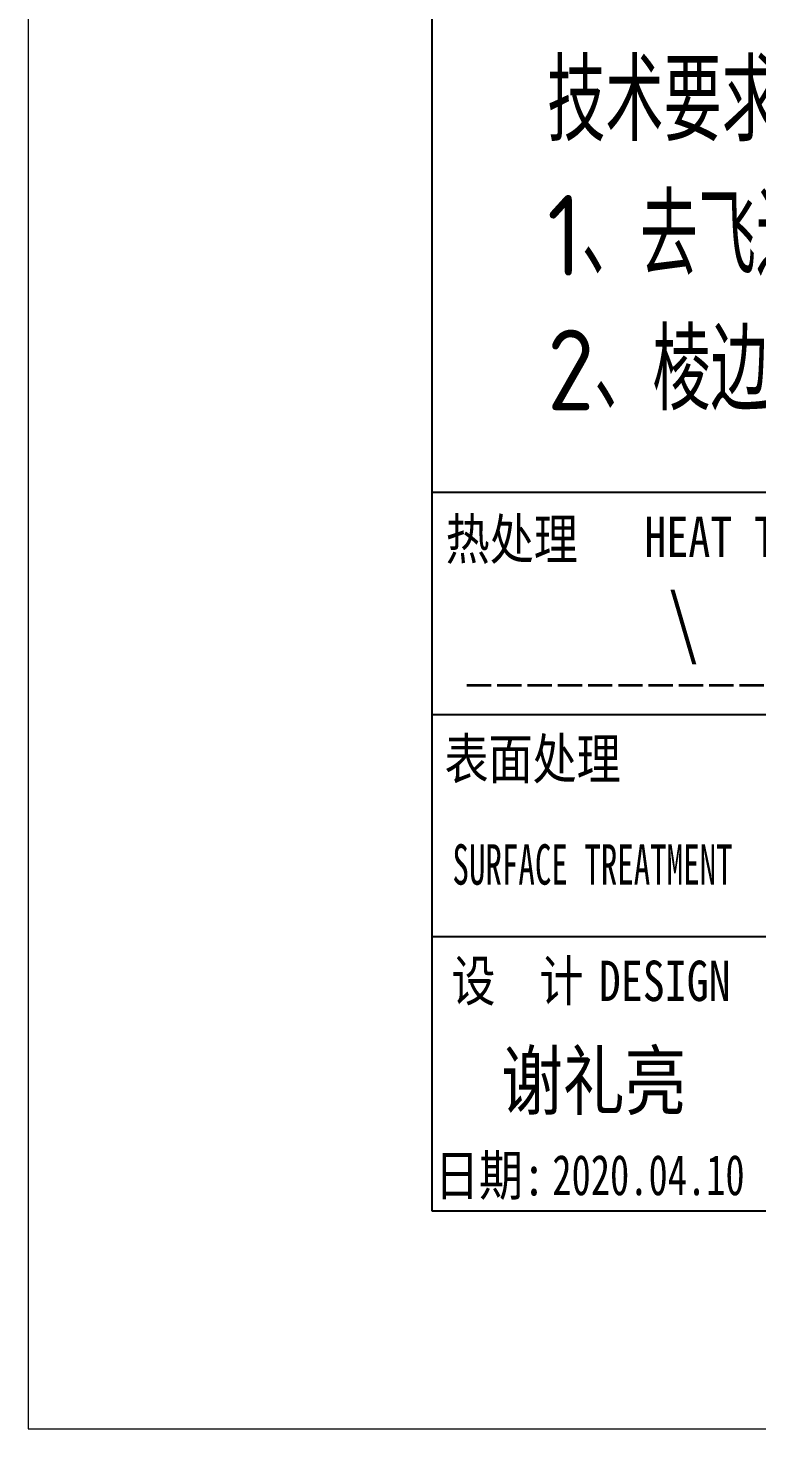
# Model space of a CAD drawing. Header units: millimetres. Extents: x -50143 to 104182, y -50696 to 54072.
# Drawn here: x -49790.8 to -49745.7, y 40741.1 to 40827.9 of the extents above; entities that cross this region are included whole.
import ezdxf
from ezdxf.enums import TextEntityAlignment as Align

# ---------------------------------------------------------------- set-up
doc = ezdxf.new("R2010")
doc.units = ezdxf.units.MM
doc.header["$LTSCALE"] = 0.5
doc.linetypes.add('AM_ISO02W050x2', pattern=[3.75, 3, -0.75])
doc.layers.add('图\\M+19E79\\M+195B6\\M+18E9A', color=7, linetype='Continuous')
for name, color, linetype, lineweight in [('图框', 7, 'Continuous', 18), ('标注线', 3, 'Continuous', 18), ('热处理', 7, 'Continuous', 20), ('粗虚线', 6, 'AM_ISO02W050x2', 35)]:
    doc.layers.add(name, color=color, linetype=linetype, lineweight=lineweight)
doc.layers.add('打印-禁用', color=7, linetype='Continuous', lineweight=15, plot=False)
doc.styles.add('国标', font='simfang.ttf', dxfattribs={"width": 0.8})
doc.styles.add('机械长仿宋', font='gbenor.shx', dxfattribs={"height": 1, "bigfont": 'gbcbig.shx'})

# ---------------------------------------------------------------- blocks, each defined once
blk = doc.blocks.new('GZDEH零件A4图框V01版')
at = {"layer": '图\\M+19E79\\M+195B6\\M+18E9A', "linetype": 'Continuous'}
for p, q in [((25, 292), (25, 13.5)), ((25, 13.5), (205, 13.5))]:
    blk.add_line(p, q, dxfattribs=at)
at = {"layer": '图\\M+19E79\\M+195B6\\M+18E9A', "color": 9}
for p, q in [((205, 58), (25, 58)), ((25, 44.25), (205, 44.25)), ((25, 30.5), (205, 30.5))]:
    blk.add_line(p, q, dxfattribs=at)
at = {"layer": '打印-禁用', "linetype": 'Continuous'}
for p, q in [((0, 297), (0, 0)), ((0, 0), (210, 0))]:
    blk.add_line(p, q, dxfattribs=at)
at = {"layer": '图\\M+19E79\\M+195B6\\M+18E9A', "color": 9, "style": '国标'}
for s, width, p in [('热处理', 0.8, (25.859, 53.855)), ('表面处理', 0.8, (25.784, 40.253)), ('SURFACE TREATMENT', 0.6, (26.278, 33.709)), (' DESIGN', 0.8, (33.978, 26.501))]:
    blk.add_text(s, height=2.5, dxfattribs=dict(at, width=width)).set_placement(p)
at = {"layer": '图\\M+19E79\\M+195B6\\M+18E9A', "color": 9, "style": '国标', "width": 0.8}
for s, p in [('HEAT TREAT', (44.964, 54.005)), ('设  计', (30.303, 26.501)), ('日期:', (28.597, 14.462))]:
    blk.add_text(s, height=2.5, dxfattribs=at).set_placement(p, align=Align.CENTER)
blk = doc.blocks.new('DEH A4')
at = {"layer": '图框'}
blk.add_blockref('GZDEH零件A4图框V01版', (0, 0), dxfattribs=at)

msp = doc.modelspace()

# ---------------------------------------------------------------- linework, layer by layer
at = {"layer": '粗虚线'}
msp.add_line((-49763.645, 40787.176), (-49735.784, 40787.176), dxfattribs=at)

# ---------------------------------------------------------------- block references
at = {"layer": '图框'}
msp.add_blockref('DEH A4', (-49790.82, 40741.105), dxfattribs=at)

# ---------------------------------------------------------------- texts
at = {"layer": '图\\M+19E79\\M+195B6\\M+18E9A', "color": 3, "style": '国标'}
for s, height, width, p in [('谢礼亮', 3.5, 0.8, (-49761.522, 40760.921)), ('2020.04.10', 2.5, 0.7, (-49758.357, 40755.585))]:
    msp.add_text(s, height=height, dxfattribs=dict(at, width=width)).set_placement(p)
at = {"layer": '标注线', "color": 2, "insert": (-49758.672, 40804.138), "char_height": 5, "width": 114.82461, "attachment_point": 7, "style": '机械长仿宋'}
msp.add_mtext('\\A2;技术要求\\P1、去飞边、毛刺；\\P2、棱边、孔口倒角C0.5。', dxfattribs=at)
at = {"layer": '热处理', "color": 3, "style": '国标', "width": 0.8}
msp.add_text('\\', height=3.5, dxfattribs=at).set_placement((-49750.24, 40789.301), align=Align.CENTER)

doc.saveas('drawing.dxf')
